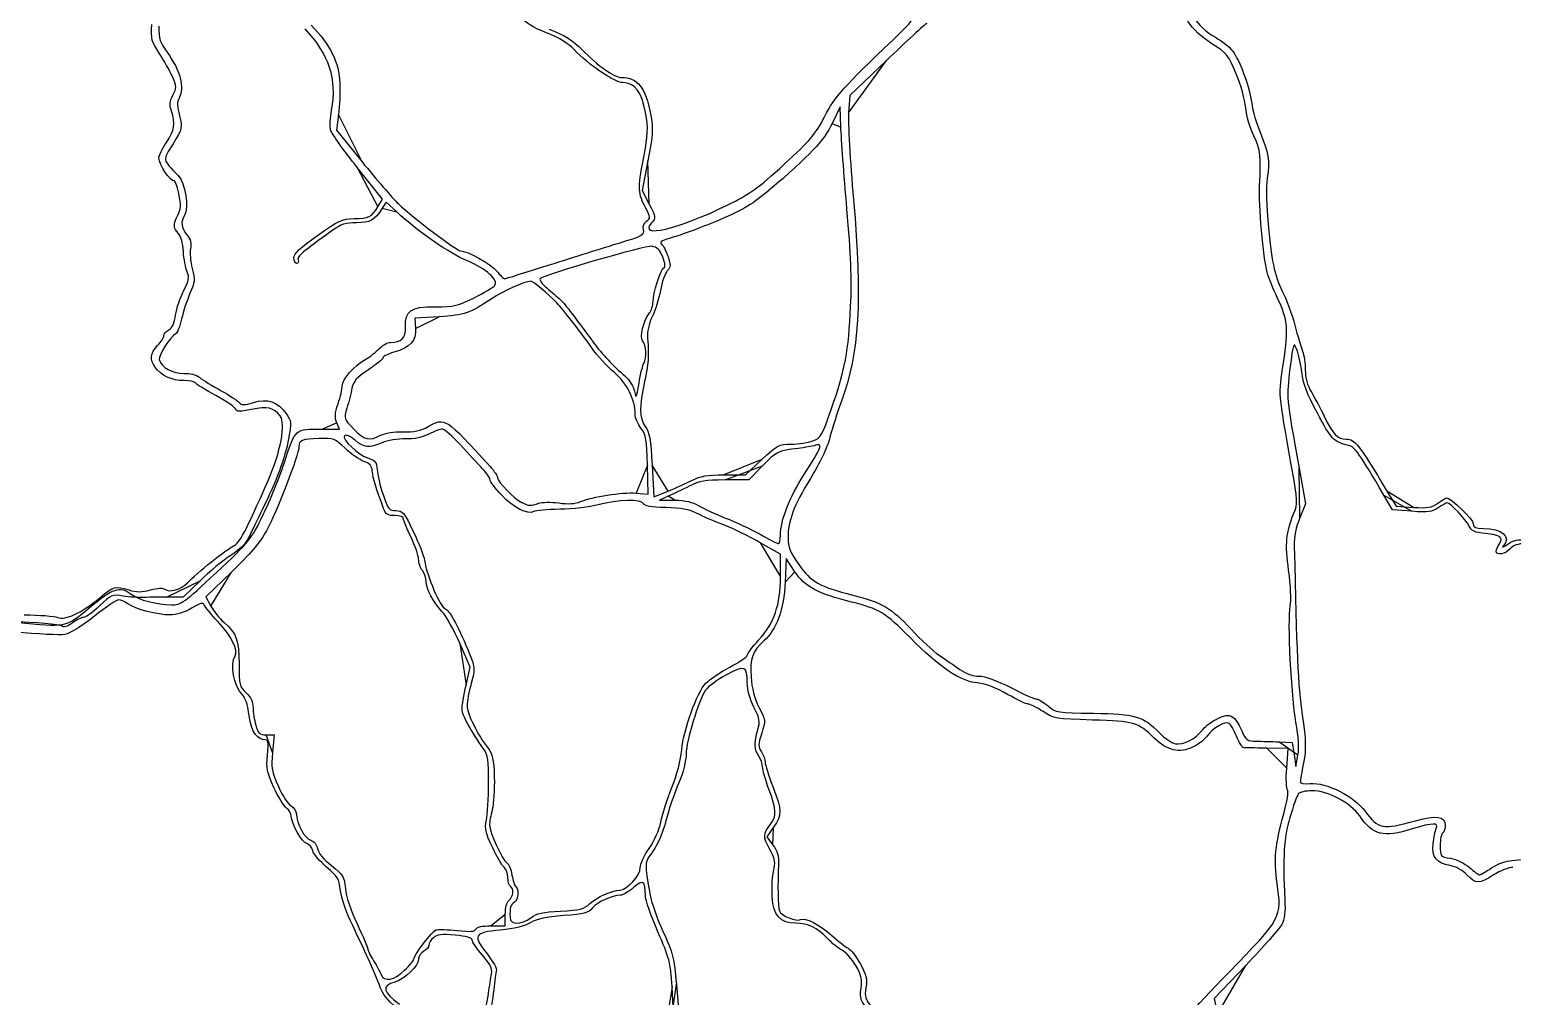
# Model space of a CAD drawing. Extents: x 0 to 210, y 0 to 297.
# Drawn here: x 41.9 to 118.5, y 121.1 to 171.1 of the extents above; entities that cross this region are included whole.
import ezdxf

# ---------------------------------------------------------------- set-up
doc = ezdxf.new("R2010")
doc.units = 0
doc.layers.get('0').update_dxf_attribs({"linetype": 'CONTINUOUS'})

msp = doc.modelspace()

# ---------------------------------------------------------------- linework, layer by layer
at = {"color": 7}
for points in [[(86.144585, 169.45205), (84.252959, 167.640242), (84.18902, 166.759222)], [(57.822512, 166.659038), (57.72292, 165.859462), (59.037592, 164.22259)], [(83.795165, 166.009916), (83.762339, 167.063515), (83.348211, 166.203607)], [(73.813325, 164.268922), (73.512244, 162.736871), (73.880889, 162.032764)], [(59.857788, 161.891384), (60.098797, 162.287682), (58.795138, 163.921893)], [(60.829949, 161.629235), (60.28652, 162.128339), (60.081747, 161.815815)], [(68.727809, 158.892354), (68.727809, 158.892354)], [(63.019609, 156.208153), (61.76846, 156.132425), (61.809699, 155.603466)], [(73.620366, 153.825926), (73.620366, 153.825926)], [(56.991534, 150.401702), (57.877685, 150.403546), (57.73115, 150.725157)], [(77.748133, 148.032882), (78.855878, 148.032882), (79.700603, 148.823082)], [(73.202831, 147.092242), (73.8306, 147.042315), (73.794117, 148.541349)], [(74.03241, 148.53354), (74.12009, 146.893428), (74.858518, 147.194323)], [(79.73492, 148.495057), (79.036099, 147.769483), (77.810466, 147.769483)], [(107.483258, 148.373577), (107.810801, 146.541329), (107.51517, 145.812936)], [(76.118668, 147.764044), (76.118668, 147.764044)], [(112.022008, 147.197049), (112.493003, 146.408905), (113.389197, 146.35284)], [(68.180255, 146.566497), (68.180255, 146.566497)], [(74.872597, 146.932596), (74.411648, 146.732728), (75.201847, 146.723773)], [(113.31046, 146.150075), (112.304211, 146.221785), (111.861761, 146.983972)], [(80.668398, 144.904971), (80.668398, 144.905011)], [(80.667392, 142.758303), (80.667392, 143.927139), (79.625808, 144.527914)], [(81.416786, 143.027458), (80.957014, 143.710177), (80.909522, 142.480258)], [(52.295361, 143.006491), (50.96907, 141.733559), (51.224949, 141.252815)], [(50.662661, 142.55912), (49.792374, 141.709958), (48.932024, 141.711275)], [(64.415658, 137.167643), (64.629783, 138.089542), (64.09419, 139.328127)], [(107.322159, 135.246919), (107.322159, 135.246919)], [(54.089119, 134.599496), (54.496941, 134.599496), (54.412362, 133.689463)], [(106.439572, 134.230841), (107.122926, 134.204396), (107.221416, 133.578822), (107.319907, 132.953247), (107.4239, 133.534821)], [(106.840256, 132.875254), (106.909858, 133.890726), (105.806238, 133.906359)], [(80.316913, 129.827667), (79.966435, 129.321926), (80.280643, 128.898695)], [(65.715323, 124.722006), (66.443805, 124.722006), (66.443805, 125.298535)], [(67.764451, 125.14068), (67.764451, 125.140627)], [(104.7304, 122.676746), (103.089054, 120.960723), (103.255911, 120.151032)], [(61.237271, 122.421644), (61.237271, 122.421644)], [(74.679779, 119.162177), (75.149213, 120.178215), (75.063447, 121.56113)], [(75.287764, 121.701298), (75.409057, 120.195126), (74.91673, 119.10199)]]:
    msp.add_lwpolyline(points, close=True, dxfattribs=at)
for points in [[(68.572751, 170.887197), (67.905167, 171.146527), (67.492117, 171.401511), (67.235673, 171.712625)], [(86.488377, 170.524021), (87.94642, 171.908964), (87.925157, 172.020329), (86.260337, 171.71842)], [(102.009997, 171.7276), (102.30855, 171.262344), (102.656748, 170.936518), (103.157202, 170.654075)], [(48.557572, 169.829212), (48.157646, 170.431489), (48.124411, 170.558289), (48.168305, 171.314299)], [(48.532623, 171.224348), (48.532623, 170.571762), (48.594203, 170.377544), (48.958287, 169.881892)], [(57.464936, 166.881519), (57.758565, 168.505088), (57.350619, 169.760228), (56.096535, 171.091713)], [(56.407369, 171.289066), (57.384623, 170.274621), (57.858426, 169.321667), (57.893333, 168.300348)], [(68.719831, 171.076489), (69.535518, 170.753152), (69.949663, 170.494889), (70.400841, 170.028197)], [(88.237644, 171.376606), (88.126855, 171.314602), (87.184978, 170.448557), (86.144585, 169.45205)], [(102.97838, 170.317252), (102.419744, 170.667521), (102.013147, 171.048819), (101.73338, 171.484798)], [(69.999702, 170.025682), (69.697196, 170.344804), (69.206705, 170.640931), (68.572751, 170.887197)], [(82.952534, 166.551571), (83.506816, 167.619933), (83.921598, 168.085927), (86.488377, 170.524021)], [(104.233747, 168.77427), (103.832846, 169.737285), (103.759401, 169.827553), (102.97838, 170.317252)], [(103.157202, 170.654075), (103.552402, 170.431041), (103.988175, 170.065297), (104.125588, 169.841328)], [(49.236937, 168.628162), (49.103777, 168.926567), (48.798064, 169.467037), (48.557572, 169.829212)], [(48.958287, 169.881892), (49.650169, 168.939988), (49.877095, 168.067963), (49.576492, 167.50629)], [(72.522474, 168.314663), (72.093445, 168.314663), (70.772162, 169.210802), (69.999702, 170.025682)], [(70.400841, 170.028197), (71.203838, 169.197606), (72.079139, 168.578129), (72.449732, 168.578129)], [(104.125588, 169.841328), (104.511385, 169.212514), (104.914623, 168.061115), (105.030334, 167.257943)], [(104.723932, 167.012376), (104.688528, 167.418854), (104.467945, 168.211714), (104.233747, 168.77427)], [(49.260175, 167.662354), (49.466082, 168.060535), (49.464708, 168.117719), (49.236937, 168.628162)], [(57.893333, 168.300348), (57.909157, 167.837396), (57.877287, 167.09881), (57.822512, 166.659038)], [(72.449732, 168.578129), (73.287908, 168.578129), (73.697388, 168.064183), (73.949547, 166.695677)], [(73.691727, 166.760579), (73.498707, 167.840662), (73.142077, 168.314663), (72.522474, 168.314663)], [(49.182065, 166.835331), (49.069995, 167.156824), (49.085916, 167.325373), (49.260175, 167.662354)], [(49.576492, 167.50629), (49.473865, 167.314521), (49.480198, 167.065912), (49.599576, 166.600115)], [(105.030334, 167.257943), (105.087976, 166.857839), (105.282902, 166.176292), (105.463502, 165.743395)], [(48.927722, 165.219716), (49.349898, 165.833332), (49.406353, 166.191938), (49.182065, 166.835331)], [(49.599576, 166.600115), (49.762, 165.966376), (49.757771, 165.947977), (49.266983, 165.152826)], [(57.414107, 165.864361), (57.371552, 166.033925), (57.394425, 166.491634), (57.464936, 166.881519)], [(73.586601, 164.374335), (73.830987, 165.669709), (73.842001, 165.919701), (73.691727, 166.760579)], [(73.949547, 166.695677), (74.098281, 165.888475), (74.084958, 165.651139), (73.813325, 164.268922)], [(80.849073, 164.07938), (82.197978, 165.315225), (82.487858, 165.655933), (82.952534, 166.551571)], [(84.18902, 166.759222), (84.153853, 166.274672), (84.269241, 164.24843), (84.445437, 162.256469)], [(105.137931, 165.553049), (104.94298, 165.954668), (104.759826, 166.600274), (104.723932, 167.012376)], [(58.795138, 163.921893), (58.078125, 164.820692), (57.456661, 165.694811), (57.414107, 165.864361)], [(83.348211, 166.203607), (82.918559, 165.311459), (82.207733, 164.558425), (80.087679, 162.749501)], [(84.106835, 161.79552), (83.953471, 163.533958), (83.813219, 165.430436), (83.795165, 166.009916)], [(105.463502, 165.743395), (105.910286, 164.672464), (105.969102, 164.297501), (105.834862, 163.375918)], [(48.532623, 164.403441), (48.532623, 164.53655), (48.710418, 164.903874), (48.927722, 165.219716)], [(49.266983, 165.152826), (48.716053, 164.260257), (48.698404, 164.36617), (49.541612, 163.504563)], [(105.435502, 162.980819), (105.52665, 164.509406), (105.489766, 164.828239), (105.137931, 165.553049)], [(49.312332, 163.237686), (49.168226, 163.14867), (48.532623, 164.098951), (48.532623, 164.403441)], [(59.037592, 164.22259), (59.760662, 163.322316), (60.611644, 162.340007), (60.928662, 162.039678)], [(73.711257, 161.819766), (73.303854, 162.589328), (73.292753, 162.8168), (73.586601, 164.374335)], [(77.948504, 161.989698), (79.070935, 162.541046), (79.534716, 162.875169), (80.849073, 164.07938)], [(49.566438, 162.571746), (49.48557, 162.974405), (49.371223, 163.274088), (49.312332, 163.237686)], [(49.541612, 163.504563), (49.88901, 163.149579), (50.099845, 161.818001), (49.867548, 161.446028)], [(105.834862, 163.375918), (105.758128, 162.849132), (105.779703, 161.993043), (105.899582, 160.807771)], [(49.51815, 161.461911), (49.678538, 161.772077), (49.687174, 161.970549), (49.566438, 162.571746)], [(80.087679, 162.749501), (79.288547, 162.067638), (78.75657, 161.75011), (77.5351, 161.225905)], [(105.83541, 158.505262), (105.628609, 159.239818), (105.379001, 162.033291), (105.435502, 162.980819)], [(58.618622, 161.280349), (59.400906, 161.293862), (59.534468, 161.359725), (59.857788, 161.891384)], [(60.081747, 161.815815), (59.667744, 161.183971), (59.467009, 161.071236), (58.755919, 161.071236)], [(60.928662, 162.039678), (61.684513, 161.323652), (63.929588, 159.622827), (64.121075, 159.621181)], [(74.011047, 161.065139), (73.257124, 160.232058), (75.389858, 160.732847), (77.948504, 161.989698)], [(73.745942, 161.148031), (73.965454, 161.308546), (73.963677, 161.342959), (73.711257, 161.819766)], [(73.880889, 162.032764), (74.238366, 161.349992), (74.242309, 161.320676), (74.011047, 161.065139)], [(84.445437, 162.256469), (84.906693, 157.041813), (84.745897, 154.341136), (83.825547, 151.845014)], [(84.299362, 156.742815), (84.364786, 158.176776), (84.318184, 159.399807), (84.106835, 161.79552)], [(49.54399, 160.518242), (49.272341, 160.818412), (49.267969, 160.978124), (49.51815, 161.461911)], [(49.867548, 161.446028), (49.650527, 161.098525), (49.682509, 160.828487), (49.986452, 160.44208)], [(56.736724, 160.412737), (57.829776, 161.184485), (58.01511, 161.269919), (58.618622, 161.280349)], [(58.755919, 161.071236), (58.192455, 161.071236), (57.960216, 160.994982), (57.481252, 160.652707)], [(64.457987, 159.108763), (63.577654, 159.467027), (61.962246, 160.589281), (60.829949, 161.629235)], [(73.587062, 160.701686), (73.540838, 160.878441), (73.598401, 161.040155), (73.745942, 161.148031)], [(77.5351, 161.225905), (76.68642, 160.861689), (75.623061, 160.461123), (75.172079, 160.335772)], [(49.806162, 159.585978), (49.781743, 159.995525), (49.67566, 160.372753), (49.54399, 160.518242)], [(49.986452, 160.44208), (50.179123, 160.197144), (50.231753, 159.994932), (50.17275, 159.726304)], [(55.5185, 159.260363), (55.522794, 159.481408), (55.832295, 159.774177), (56.736724, 160.412737)], [(57.481252, 160.652707), (55.969397, 159.572294), (55.670197, 159.313543), (55.735606, 159.143084)], [(72.323497, 160.017716), (73.533486, 160.38612), (73.652706, 160.450653), (73.587062, 160.701686)], [(75.172079, 160.335772), (74.550894, 160.1631), (74.392732, 160.072951), (74.519667, 159.96393)], [(105.899582, 160.807771), (106.098272, 158.84327), (106.229359, 158.27131), (106.689157, 157.36266)], [(49.99512, 158.538226), (49.91375, 158.736145), (49.828719, 159.20763), (49.806162, 159.585978)], [(50.17275, 159.726304), (50.127523, 159.520378), (50.165664, 159.058678), (50.257524, 158.700283)], [(64.121075, 159.621181), (64.474296, 159.618152), (65.692143, 158.938383), (66.000143, 158.57235)], [(74.028493, 159.849193), (73.688036, 159.894788), (68.463897, 158.388009), (68.247917, 158.181925)], [(68.727809, 158.892354), (69.970612, 159.287572), (71.588673, 159.793998), (72.323497, 160.017716)], [(74.580982, 159.303837), (74.430936, 159.680038), (74.295835, 159.813384), (74.028493, 159.849193)], [(74.519667, 159.96393), (74.611822, 159.884778), (74.763926, 159.593551), (74.857678, 159.316757)], [(50.257524, 158.700283), (50.409065, 158.10899), (50.398651, 157.990421), (50.145047, 157.419792)], [(55.658525, 158.964038), (55.578339, 158.964038), (55.515329, 159.097384), (55.5185, 159.260363)], [(55.735606, 159.143084), (55.773396, 159.044612), (55.738714, 158.964038), (55.658525, 158.964038)], [(65.891078, 157.813442), (66.123959, 158.094266), (65.446702, 158.706407), (64.457987, 159.108763)], [(66.401843, 158.173773), (66.43832, 158.173773), (67.485005, 158.497136), (68.727809, 158.892354)], [(74.083823, 156.980717), (74.085812, 157.449068), (74.449181, 158.601679), (74.630106, 158.713493)], [(74.630106, 158.713493), (74.738969, 158.780778), (74.725619, 158.941215), (74.580982, 159.303837)], [(74.857678, 159.316757), (75.00549, 158.880356), (74.999923, 158.782332), (74.815773, 158.578843)], [(49.816932, 157.550477), (50.092984, 158.081965), (50.120346, 158.233631), (49.99512, 158.538226)], [(67.757784, 158.042073), (67.46789, 158.042073), (66.311546, 157.527706), (65.772917, 157.159144)], [(66.000143, 158.57235), (66.1846, 158.353135), (66.365365, 158.173773), (66.401843, 158.173773)], [(69.107045, 156.922624), (68.624255, 157.426903), (67.882803, 158.042073), (67.757784, 158.042073)], [(68.247917, 158.181925), (68.189873, 158.126546), (68.344223, 157.909438), (68.590915, 157.699483)], [(74.815773, 158.578843), (74.698973, 158.44979), (74.540071, 157.994701), (74.462656, 157.567559)], [(106.371154, 157.159381), (106.157719, 157.611112), (105.916634, 158.21676), (105.83541, 158.505262)], [(49.398798, 156.297353), (49.4494, 156.641235), (49.637561, 157.205134), (49.816932, 157.550477)], [(50.145047, 157.419792), (49.991331, 157.073908), (49.7967, 156.479362), (49.712534, 156.098565)], [(62.824794, 156.725141), (63.798106, 156.725141), (63.998543, 156.771367), (64.831084, 157.187868)], [(65.772917, 157.159144), (64.674291, 156.407428), (64.326298, 156.287238), (63.019609, 156.208153)], [(64.831084, 157.187868), (65.339805, 157.442378), (65.816803, 157.723887), (65.891078, 157.813442)], [(68.590915, 157.699483), (68.837609, 157.489513), (69.140913, 157.228827), (69.264926, 157.120174)], [(74.462656, 157.567559), (74.38524, 157.140403), (74.195198, 156.529026), (74.040338, 156.208943)], [(106.673457, 153.832682), (106.942111, 155.648257), (106.908056, 156.023022), (106.371154, 157.159381)], [(106.689157, 157.36266), (106.85992, 157.025192), (107.117391, 156.309667), (107.261315, 155.772595)], [(61.284882, 155.674334), (61.251267, 156.5322), (61.534016, 156.725141), (62.824794, 156.725141)], [(70.912335, 154.603851), (70.29138, 155.485226), (69.45632, 156.557803), (69.107045, 156.922624)], [(69.264926, 157.120174), (69.462781, 156.946831), (69.919939, 156.355275), (71.028944, 154.837578)], [(73.543881, 154.961245), (73.383235, 155.154817), (73.584695, 155.992613), (73.886984, 156.388068)], [(73.886984, 156.388068), (73.994462, 156.528684), (74.083039, 156.795376), (74.083823, 156.980717)], [(83.309021, 151.458304), (84.004773, 153.440743), (84.195024, 154.455939), (84.299362, 156.742815)], [(49.051414, 155.535443), (49.22283, 155.627185), (49.337044, 155.877691), (49.398798, 156.297353)], [(49.712534, 156.098565), (49.628367, 155.717768), (49.480999, 155.362179), (49.38505, 155.308366)], [(60.512977, 154.881342), (61.078891, 154.881342), (61.306781, 155.115452), (61.284882, 155.674334)], [(61.809699, 155.603466), (61.859405, 154.96592), (61.53858, 154.615467), (60.681936, 154.371572)], [(74.040338, 156.208943), (73.85616, 155.828238), (73.773256, 155.441054), (73.800642, 155.089494)], [(107.261315, 155.772595), (107.405239, 155.235536), (107.584775, 154.633615), (107.660283, 154.435025)], [(48.466782, 154.721011), (48.647869, 154.916309), (48.796032, 155.148693), (48.796032, 155.237432)], [(49.38505, 155.308366), (49.105736, 155.151709), (48.515604, 154.210424), (48.558903, 153.990617)], [(48.796032, 155.237432), (48.796032, 155.326172), (48.910953, 155.460269), (49.051414, 155.535443)], [(59.878745, 154.519168), (60.070785, 154.718364), (60.356189, 154.881342), (60.512977, 154.881342)], [(71.028944, 154.837578), (71.403584, 154.324871), (72.074514, 153.613692), (72.619926, 153.151135)], [(73.620366, 153.825926), (73.769187, 154.066726), (73.723505, 154.744809), (73.543881, 154.961245)], [(73.800642, 155.089494), (73.874722, 154.138489), (73.84899, 153.779752), (73.639286, 152.839928)], [(107.358307, 154.523817), (107.192415, 154.930374), (107.179444, 154.893116), (107.010703, 153.525387)], [(48.343076, 153.592791), (48.053338, 154.006447), (48.086749, 154.311161), (48.466782, 154.721011)], [(59.156282, 153.964158), (59.361596, 154.070216), (59.686704, 154.319958), (59.878745, 154.519168)], [(60.122211, 154.089405), (60.122211, 154.021869), (59.782268, 153.741664), (59.366781, 153.466728)], [(60.681936, 154.371572), (60.374087, 154.283912), (60.122211, 154.15694), (60.122211, 154.089405)], [(72.083619, 153.32037), (71.725527, 153.620184), (71.198449, 154.197754), (70.912335, 154.603851)], [(107.61993, 153.338966), (107.570814, 153.758364), (107.453083, 154.291551), (107.358307, 154.523817)], [(107.660283, 154.435025), (107.735789, 154.236421), (107.798542, 153.79628), (107.799734, 153.456929)], [(49.835318, 152.905739), (49.223141, 152.905739), (48.634466, 153.176777), (48.343076, 153.592791)], [(48.558903, 153.990617), (48.632583, 153.616576), (49.290359, 153.247461), (49.826832, 153.279121)], [(58.015032, 152.629682), (58.015032, 152.958419), (58.652661, 153.704011), (59.156282, 153.964158)], [(59.366781, 153.466728), (58.758209, 153.064016), (58.593475, 152.877687), (58.5194, 152.508281)], [(73.160499, 151.161597), (73.160499, 151.927472), (72.739664, 152.771102), (72.083619, 153.32037)], [(73.357685, 152.776094), (73.436975, 153.248027), (73.555182, 153.720461), (73.620366, 153.825926)], [(107.095426, 148.458932), (106.391562, 152.417329), (106.416684, 152.097391), (106.673457, 153.832682)], [(107.010703, 153.525387), (106.821785, 151.994112), (106.806769, 152.157815), (107.483258, 148.373577)], [(108.428896, 151.21595), (107.902933, 152.210258), (107.685195, 152.781678), (107.61993, 153.338966)], [(107.799734, 153.456929), (107.801183, 153.04272), (107.905805, 152.666782), (108.118037, 152.313128)], [(49.826832, 153.279121), (50.152563, 153.298336), (50.443618, 153.222438), (50.649915, 153.06449)], [(50.435137, 152.785602), (50.394298, 152.851676), (50.12438, 152.905739), (49.835318, 152.905739)], [(51.484465, 152.130303), (50.948172, 152.424639), (50.475974, 152.719515), (50.435137, 152.785602)], [(50.649915, 153.06449), (50.82545, 152.93009), (51.32466, 152.623545), (51.75927, 152.383272)], [(57.799824, 151.704728), (57.918188, 152.066599), (58.015032, 152.482837), (58.015032, 152.629682)], [(72.619926, 153.151135), (72.855072, 152.951702), (73.068624, 152.615248), (73.121477, 152.360935)], [(73.121477, 152.360935), (73.207347, 151.94774), (73.223191, 151.975582), (73.357685, 152.776094)], [(73.639286, 152.839928), (73.35904, 151.583972), (73.370871, 150.979562), (73.684314, 150.539368)], [(52.515132, 151.428382), (52.484557, 151.520098), (52.020757, 151.835966), (51.484465, 152.130303)], [(51.75927, 152.383272), (52.193879, 152.143012), (52.613285, 151.868668), (52.691283, 151.773633)], [(52.691283, 151.773633), (52.808231, 151.631121), (52.93645, 151.631937), (53.422544, 151.778242)], [(53.422544, 151.778242), (54.153003, 151.998076), (54.670668, 151.821374), (55.112022, 151.201555)], [(58.5194, 152.508281), (58.468826, 152.256076), (58.352086, 151.798024), (58.259975, 151.490386)], [(83.825547, 151.845014), (83.614422, 151.27241), (83.346313, 150.432322), (83.229747, 149.978129)], [(108.118037, 152.313128), (108.291911, 152.023389), (108.59003, 151.461978), (108.780522, 151.065549)], [(53.332929, 151.421533), (52.722458, 151.293495), (52.559656, 151.294864), (52.515132, 151.428382)], [(54.80576, 151.080141), (54.490872, 151.50727), (54.134984, 151.589767), (53.332929, 151.421533)], [(54.196816, 147.769496), (54.830305, 149.207026), (55.101139, 150.67947), (54.80576, 151.080141)], [(55.112022, 151.201555), (55.394074, 150.805441), (55.400481, 150.742884), (55.245015, 149.903021)], [(57.73115, 150.725157), (57.617197, 150.975255), (57.632466, 151.19306), (57.799824, 151.704728)], [(58.259975, 151.490386), (58.092718, 150.931768), (58.093162, 150.930372), (58.607286, 150.403862)], [(62.461478, 150.533389), (63.322545, 151.017346), (63.351602, 150.998553), (65.66187, 148.464647)], [(73.459068, 150.445071), (73.294855, 150.667644), (73.160499, 150.990085), (73.160499, 151.161597)], [(82.348226, 149.789153), (82.746302, 149.933509), (82.81698, 150.056306), (83.309021, 151.458304)], [(110.036463, 149.558323), (109.285969, 149.724949), (109.135553, 149.880039), (108.428896, 151.21595)], [(108.780522, 151.065549), (109.233336, 150.12321), (109.470528, 149.876681), (109.924352, 149.876681)], [(55.059542, 148.778686), (55.604367, 150.437867), (55.557861, 150.398805), (56.991534, 150.401702)], [(58.607286, 150.403862), (59.169102, 149.828518), (59.407435, 149.772704), (59.998177, 150.078195)], [(59.998177, 150.078195), (60.238887, 150.202664), (60.682231, 150.270872), (61.157872, 150.256608)], [(61.157872, 150.256608), (61.745315, 150.238974), (62.054396, 150.3046), (62.461478, 150.533389)], [(63.191864, 150.40348), (63.091352, 150.40348), (62.777202, 150.285161), (62.493752, 150.140568)], [(64.128711, 149.580356), (63.713957, 150.033074), (63.292376, 150.40348), (63.191864, 150.40348)], [(73.794117, 148.541349), (73.762043, 149.859244), (73.721559, 150.089284), (73.459068, 150.445071)], [(73.684314, 150.539368), (73.895295, 150.24307), (73.961375, 149.862299), (74.03241, 148.53354)], [(55.245015, 149.903021), (55.064307, 148.926795), (54.593748, 147.657617), (53.89247, 146.254947)], [(55.776116, 149.480001), (55.776116, 149.076867), (54.62047, 146.088308), (54.100311, 145.146298)], [(56.826406, 149.910975), (55.919856, 149.885847), (55.776116, 149.826872), (55.776116, 149.480001)], [(58.178921, 149.39379), (57.641071, 149.911199), (57.586544, 149.932047), (56.826406, 149.910975)], [(58.138511, 150.052856), (57.966901, 149.881251), (58.827772, 149.069216), (59.365615, 148.895359)], [(58.675671, 149.829229), (58.417317, 150.046613), (58.216057, 150.1304), (58.138511, 150.052856)], [(60.073203, 149.695211), (59.377096, 149.403602), (59.156343, 149.424766), (58.675671, 149.829229)], [(61.280775, 149.893249), (60.897087, 149.901809), (60.353679, 149.812714), (60.073203, 149.695211)], [(62.493752, 150.140568), (62.151725, 149.966079), (61.743757, 149.882897), (61.280775, 149.893249)], [(65.268208, 148.347948), (65.056238, 148.573049), (64.543464, 149.127638), (64.128711, 149.580356)], [(79.700603, 148.823082), (80.503133, 149.57381), (80.579627, 149.613781), (81.231935, 149.623303)], [(81.231935, 149.623303), (81.609567, 149.628835), (82.111898, 149.703443), (82.348226, 149.789153)], [(82.480222, 149.561523), (82.316167, 149.515586), (81.915248, 149.445364), (81.589291, 149.405445)], [(81.877355, 148.032882), (82.794587, 149.45075), (82.882711, 149.674205), (82.480222, 149.561523)], [(83.229747, 149.978129), (83.099627, 149.471137), (82.709245, 148.648553), (82.218525, 147.84737)], [(109.924352, 149.876681), (110.376989, 149.876681), (110.561537, 149.640925), (112.022008, 147.197049)], [(111.861761, 146.983972), (110.628463, 149.108554), (110.360584, 149.486362), (110.036463, 149.558323)], [(53.934408, 145.982039), (54.287721, 146.71163), (54.794031, 147.970114), (55.059542, 148.778686)], [(59.134462, 148.72993), (58.917158, 148.798533), (58.487164, 149.097268), (58.178921, 149.39379)], [(59.569615, 148.220278), (59.538799, 148.516445), (59.438445, 148.633974), (59.134462, 148.72993)], [(59.365615, 148.895359), (59.730917, 148.77729), (59.796868, 148.690302), (59.819869, 148.296282)], [(81.589291, 149.405445), (80.536272, 149.276511), (80.44386, 149.231141), (79.73492, 148.495057)], [(60.152435, 146.287859), (59.773402, 147.316659), (59.60582, 147.872301), (59.569615, 148.220278)], [(59.819869, 148.296282), (59.83467, 148.04276), (59.973252, 147.464927), (60.127831, 147.012208)], [(65.653606, 147.782574), (65.653606, 147.868416), (65.480177, 148.122833), (65.268208, 148.347948)], [(65.66187, 148.464647), (65.87463, 148.231288), (66.048706, 147.961817), (66.048706, 147.865808)], [(76.118668, 147.764044), (76.522304, 147.972037), (76.891114, 148.032882), (77.748133, 148.032882)], [(80.668398, 144.905011), (80.670215, 145.677009), (81.140584, 146.893968), (81.877355, 148.032882)], [(107.200185, 146.022484), (107.423016, 146.564495), (107.420059, 146.633255), (107.095426, 148.458932)], [(52.393526, 144.358206), (52.712872, 144.503721), (52.982046, 145.012912), (54.196816, 147.769496)], [(66.258506, 146.97981), (65.925811, 147.335492), (65.653606, 147.696732), (65.653606, 147.782574)], [(66.048706, 147.865808), (66.048706, 147.674251), (66.881353, 146.835375), (67.299855, 146.605295)], [(74.858518, 147.194323), (75.264653, 147.359804), (75.831721, 147.616184), (76.118668, 147.764044)], [(75.95919, 147.450967), (75.615085, 147.275793), (75.126119, 147.042526), (74.872597, 146.932596)], [(77.810466, 147.769483), (76.774409, 147.769483), (76.488061, 147.720214), (75.95919, 147.450967)], [(82.218525, 147.84737), (81.34595, 146.422759), (81.062491, 145.669001), (81.062491, 144.773311)], [(60.127831, 147.012208), (60.385968, 146.256199), (60.440044, 146.189084), (60.791031, 146.189084)], [(67.920167, 146.140329), (67.614721, 145.95155), (66.866956, 146.329331), (66.258506, 146.97981)], [(67.299855, 146.605295), (67.623598, 146.427316), (67.788609, 146.420046), (68.180255, 146.566497)], [(68.180255, 146.566497), (68.34795, 146.629199), (68.811111, 146.635889), (69.209503, 146.581379)], [(69.209503, 146.581379), (69.704744, 146.513593), (70.058821, 146.535244), (70.328952, 146.64981)], [(71.250851, 146.488833), (70.816241, 146.369118), (69.926058, 146.264614), (69.272666, 146.256594)], [(70.328952, 146.64981), (70.934489, 146.906638), (72.502111, 147.147978), (73.202831, 147.092242)], [(73.5944, 146.541329), (73.499995, 146.787344), (72.231392, 146.758936), (71.250851, 146.488833)], [(74.740139, 146.340236), (73.985708, 146.358793), (73.641244, 146.419256), (73.5944, 146.541329)], [(75.201847, 146.723773), (75.759359, 146.717451), (76.124904, 146.633861), (76.443229, 146.439801)], [(76.443229, 146.439801), (76.691379, 146.288531), (77.313661, 146.001794), (77.826077, 145.802624)], [(113.389197, 146.35284), (114.146738, 146.305454), (114.343024, 146.339393), (114.657893, 146.572186)], [(114.657893, 146.572186), (114.862769, 146.723654), (115.066611, 146.847584), (115.110875, 146.847584)], [(115.14159, 146.584092), (115.080431, 146.584092), (114.869814, 146.470303), (114.673551, 146.331241)], [(115.110875, 146.847584), (115.328824, 146.847584), (116.489759, 145.721392), (116.489759, 145.509974)], [(116.278056, 145.376601), (116.098609, 145.737815), (115.302111, 146.584092), (115.14159, 146.584092)], [(51.508042, 142.985867), (53.230268, 144.597715), (53.314257, 144.701429), (53.934408, 145.982039)], [(53.89247, 146.254947), (53.638968, 145.747903), (53.328346, 145.107222), (53.202198, 144.831206)], [(60.730839, 145.925685), (60.365563, 145.925685), (60.261969, 145.990547), (60.152435, 146.287859)], [(61.178762, 145.76106), (61.176997, 145.85969), (60.997443, 145.925685), (60.730839, 145.925685)], [(60.791031, 146.189084), (61.140063, 146.189084), (61.218012, 146.094932), (61.690624, 145.10256)], [(61.57091, 144.806236), (61.356852, 145.240845), (61.180384, 145.670516), (61.178762, 145.76106)], [(69.272666, 146.256594), (68.619274, 146.24856), (68.010649, 146.196249), (67.920167, 146.140329)], [(76.357607, 146.038854), (75.960964, 146.241211), (75.534406, 146.320692), (74.740139, 146.340236)], [(77.740271, 145.446363), (77.276097, 145.621076), (76.653899, 145.887702), (76.357607, 146.038854)], [(77.826077, 145.802624), (78.338494, 145.603454), (79.142966, 145.224383), (79.613793, 144.960232)], [(106.943028, 143.094137), (106.753625, 144.483136), (106.804227, 145.059363), (107.200185, 146.022484)], [(107.51517, 145.812936), (107.320048, 145.332192), (107.224531, 144.835736), (107.23422, 144.352701)], [(114.673551, 146.331241), (114.370542, 146.116531), (114.164904, 146.089203), (113.31046, 146.150075)], [(54.100311, 145.146298), (53.768877, 144.546063), (53.213714, 143.887906), (52.295361, 143.006491)], [(61.690624, 145.10256), (61.975221, 144.504972), (62.235728, 143.838242), (62.269532, 143.620937)], [(79.625808, 144.527914), (79.052935, 144.858349), (78.204445, 145.27165), (77.740271, 145.446363)], [(79.613793, 144.960232), (80.08462, 144.696082), (80.51429, 144.479277), (80.568617, 144.478448)], [(80.568617, 144.478448), (80.622943, 144.477131), (80.667845, 144.669557), (80.668398, 144.904971)], [(117.110598, 145.000796), (116.567715, 145.055675), (116.399844, 145.131455), (116.278056, 145.376601)], [(116.489759, 145.509974), (116.489759, 145.315005), (116.592294, 145.267185), (117.010362, 145.267185)], [(117.010362, 145.267185), (117.978064, 145.267185), (118.475801, 144.823976), (118.037233, 144.352806)], [(117.834696, 144.472693), (118.050587, 144.818391), (117.911498, 144.919827), (117.110598, 145.000796)], [(50.015424, 142.454682), (50.468769, 142.941774), (52.033286, 144.194081), (52.393526, 144.358206)], [(53.202198, 144.831206), (53.046959, 144.491526), (52.740185, 144.18053), (52.252894, 143.868809)], [(61.963058, 143.67903), (61.961438, 143.864384), (61.784968, 144.371626), (61.57091, 144.806236)], [(81.062491, 144.773311), (81.062491, 144.299718), (81.167902, 144.039334), (81.621271, 143.393004)], [(107.23422, 144.352701), (107.34118, 139.020739), (107.432649, 137.051378), (107.639274, 135.631641)], [(117.675056, 144.083585), (117.675056, 144.156995), (117.746894, 144.332103), (117.834696, 144.472693)], [(118.399405, 144.213494), (118.150356, 143.938294), (117.675056, 143.853058), (117.675056, 144.083585)], [(118.037233, 144.352806), (117.946689, 144.255533), (118.050403, 144.299626), (118.267708, 144.450804)], [(118.267708, 144.450804), (118.58482, 144.671401), (118.786288, 144.710727), (119.288382, 144.65004)], [(119.144166, 144.476894), (118.805037, 144.476894), (118.559045, 144.389893), (118.399405, 144.213494)], [(52.252894, 143.868809), (51.856922, 143.615511), (51.141318, 143.026154), (50.662661, 142.55912)], [(62.159371, 143.08638), (62.053022, 143.226996), (61.964682, 143.493688), (61.963058, 143.67903)], [(62.269532, 143.620937), (62.40365, 142.758737), (63.071746, 141.20676), (63.355694, 141.097791)], [(81.621271, 143.393004), (82.250208, 142.496391), (82.674669, 142.257474), (84.4109, 141.822786)], [(49.186671, 141.316215), (49.693321, 141.316215), (49.826112, 141.411724), (51.508042, 142.985867)], [(62.356921, 142.527867), (62.354617, 142.694454), (62.265719, 142.945777), (62.159371, 143.08638)], [(79.540864, 139.49233), (80.35773, 140.400888), (80.667392, 141.298647), (80.667392, 142.758303)], [(84.34218, 141.458912), (82.599102, 141.892732), (81.944633, 142.243659), (81.416786, 143.027458)], [(107.023312, 141.250339), (107.081282, 141.557885), (107.047868, 142.325287), (106.943028, 143.094137)], [(44.915719, 141.144215), (46.170618, 142.188556), (46.526619, 142.305914), (47.099107, 141.863929)], [(46.688825, 141.766036), (46.115319, 141.85629), (46.075984, 141.839894), (45.471095, 141.258689)], [(45.475734, 141.673464), (46.24991, 142.301014), (46.250326, 142.30112), (46.981286, 142.082129)], [(46.981286, 142.082129), (47.384471, 141.961321), (47.636323, 141.962124), (48.098245, 142.085685)], [(47.099107, 141.863929), (47.477796, 141.571581), (48.451073, 141.316215), (49.186671, 141.316215)], [(48.098245, 142.085685), (48.473734, 142.186119), (48.750007, 142.199421), (48.844113, 142.121626)], [(48.844113, 142.121626), (49.076161, 141.929779), (49.689103, 142.10407), (50.015424, 142.454682)], [(63.172147, 140.974375), (62.703561, 141.468684), (62.362583, 142.118452), (62.356921, 142.527867)], [(80.909522, 142.480258), (80.85627, 141.101215), (80.461036, 140.011201), (79.810232, 139.44854)], [(84.4109, 141.822786), (85.893635, 141.451563), (86.408159, 141.149404), (87.423351, 140.053701)], [(41.188818, 140.414084), (43.724042, 140.144574), (43.711587, 140.142137), (44.915719, 141.144215)], [(43.306755, 140.666711), (43.713113, 140.512214), (44.485383, 140.870675), (45.475734, 141.673464)], [(45.471095, 141.258689), (45.1273, 140.928359), (44.754495, 140.658085), (44.642637, 140.658085)], [(46.450382, 141.579549), (46.351473, 141.579549), (45.789616, 141.194762), (45.20181, 140.724448)], [(46.933117, 141.367394), (46.766522, 141.48408), (46.549291, 141.579549), (46.450382, 141.579549)], [(47.676574, 141.692495), (47.459269, 141.681696), (47.014782, 141.714752), (46.688825, 141.766036)], [(49.113701, 140.790917), (48.45815, 140.792893), (47.325995, 141.092207), (46.933117, 141.367394)], [(48.932024, 141.711275), (48.458831, 141.711275), (47.893878, 141.703373), (47.676574, 141.692495)], [(50.226221, 141.139382), (49.852475, 140.920352), (49.436098, 140.78993), (49.113701, 140.790917)], [(50.884373, 141.306838), (50.837069, 141.448758), (50.690474, 141.411461), (50.226221, 141.139382)], [(51.579645, 140.453463), (51.230719, 140.822407), (50.917847, 141.206417), (50.884373, 141.306838)], [(51.224949, 141.252815), (51.365682, 140.988401), (51.671061, 140.605036), (51.903569, 140.400888)], [(63.355694, 141.097791), (63.57193, 141.01482), (64.096275, 140.032971), (64.594569, 138.777964)], [(87.372837, 139.622423), (86.076818, 140.926568), (85.795042, 141.097317), (84.34218, 141.458912)], [(107.322159, 135.246919), (107.077335, 136.592259), (106.882615, 140.503917), (107.023312, 141.250339)], [(43.500609, 140.225306), (43.407038, 140.299782), (42.201446, 140.40156), (40.821518, 140.4515)], [(41.57689, 140.79579), (42.350851, 140.792234), (43.129289, 140.734181), (43.306755, 140.666711)], [(44.055001, 140.373995), (43.778992, 140.169926), (43.622812, 140.128045), (43.500609, 140.225306)], [(45.20181, 140.724448), (44.550135, 140.203049), (43.954622, 139.835882), (43.675784, 139.783571)], [(44.642637, 140.658085), (44.53078, 140.658085), (44.266344, 140.530244), (44.055001, 140.373995)], [(52.476544, 138.675211), (52.662558, 138.969231), (52.295973, 139.696057), (51.579645, 140.453463)], [(51.903569, 140.400888), (52.569251, 139.816417), (52.67704, 139.518301), (52.6792, 138.255721)], [(64.09419, 139.328127), (63.799614, 140.009358), (63.384695, 140.750169), (63.172147, 140.974375)], [(43.675784, 139.783571), (43.424276, 139.736383), (42.26582, 139.796214), (41.101439, 139.916404)], [(90.833239, 137.275637), (89.935767, 137.377059), (88.91889, 138.066679), (87.372837, 139.622423)], [(87.423351, 140.053701), (87.915776, 139.522239), (88.56769, 138.91746), (88.87205, 138.70977)], [(64.594569, 138.777964), (64.888423, 138.037863), (64.890753, 137.997444), (64.682371, 137.254776)], [(78.955293, 138.702947), (78.955293, 138.778899), (79.2188, 139.13412), (79.540864, 139.49233)], [(79.810232, 139.44854), (79.232708, 138.949239), (79.087965, 138.539442), (79.151081, 137.582353)], [(52.871152, 136.640804), (52.40179, 137.159636), (52.194339, 138.229144), (52.476544, 138.675211)], [(52.6792, 138.255721), (52.681057, 137.170751), (52.701894, 137.08566), (53.043343, 136.768764)], [(76.808504, 137.259635), (76.99511, 137.455104), (77.554477, 137.82875), (78.051541, 138.08995)], [(78.953277, 137.262045), (78.950011, 138.17437), (78.855733, 138.211997), (77.876229, 137.691888)], [(78.051541, 138.08995), (78.548604, 138.351151), (78.955293, 138.626996), (78.955293, 138.702947)], [(88.87205, 138.70977), (89.176411, 138.502079), (89.655947, 138.173856), (89.937686, 137.980376)], [(89.937686, 137.980376), (90.264507, 137.755933), (90.625073, 137.628593), (90.933744, 137.628593)], [(64.682371, 137.254776), (64.564635, 136.83518), (64.468307, 136.313662), (64.468307, 136.095869)], [(75.569794, 133.812194), (75.665309, 134.871034), (76.351596, 136.781038), (76.808504, 137.259635)], [(77.876229, 137.691888), (77.399005, 137.438471), (76.9123, 137.084251), (76.794662, 136.904704)], [(79.298467, 136.020708), (79.08959, 136.432916), (78.954504, 136.918691), (78.953277, 137.262045)], [(79.151081, 137.582353), (79.189741, 136.996091), (79.320621, 136.49679), (79.558874, 136.026622)], [(92.411658, 136.688242), (91.823939, 137.028133), (91.300854, 137.222799), (90.833239, 137.275637)], [(90.933744, 137.628593), (91.247276, 137.628593), (91.826324, 137.420006), (92.579011, 137.035943)], [(53.172687, 135.776352), (53.137901, 136.106932), (53.002211, 136.495934), (52.871152, 136.640804)], [(53.043343, 136.768764), (53.292866, 136.537183), (53.405746, 136.301163), (53.406253, 136.009935)], [(64.208346, 135.916494), (64.204593, 136.097582), (64.297888, 136.660599), (64.415658, 137.167643)], [(76.794662, 136.904704), (76.428837, 136.346389), (75.794496, 134.261857), (75.794496, 133.618029)], [(93.475603, 136.179894), (93.373898, 136.179894), (92.895123, 136.408657), (92.411658, 136.688242)], [(92.579011, 137.035943), (93.217815, 136.709986), (93.816994, 136.443294), (93.910521, 136.443294)], [(93.910521, 136.443294), (94.004048, 136.443294), (94.269898, 136.28399), (94.501299, 136.089271)], [(53.91819, 134.357523), (53.539209, 134.411323), (53.260512, 134.941731), (53.172687, 135.776352)], [(53.406253, 136.009935), (53.406648, 135.777459), (53.468708, 135.365001), (53.544143, 135.09337)], [(65.324356, 133.865124), (64.641834, 134.830984), (64.214558, 135.616377), (64.208346, 135.916494)], [(64.468307, 136.095869), (64.468307, 135.697965), (65.020284, 134.583599), (65.552424, 133.907202)], [(79.496017, 134.857443), (79.62463, 135.286705), (79.601554, 135.422607), (79.298467, 136.020708)], [(79.558874, 136.026622), (79.904819, 135.343929), (79.906783, 135.325004), (79.699081, 134.675513)], [(94.242825, 135.799821), (93.922557, 136.008869), (93.577307, 136.179894), (93.475603, 136.179894)], [(96.802342, 135.360207), (94.892403, 135.417734), (94.805315, 135.432695), (94.242825, 135.799821)], [(94.501299, 136.089271), (94.912503, 135.743269), (94.965806, 135.734696), (96.855146, 135.710555)], [(96.855146, 135.710555), (99.023476, 135.682845), (99.436434, 135.558863), (100.277684, 134.682967)], [(103.307175, 135.449868), (103.944396, 135.737211), (104.146357, 135.628532), (104.520373, 134.797045)], [(53.544143, 135.09337), (53.664905, 134.658523), (53.730042, 134.599496), (54.089119, 134.599496)], [(99.976419, 134.442588), (99.140752, 135.24655), (98.973815, 135.294818), (96.802342, 135.360207)], [(102.514832, 134.880095), (102.657282, 135.061196), (103.013836, 135.317589), (103.307175, 135.449868)], [(103.861337, 135.183018), (103.662466, 135.30592), (103.00018, 134.931906), (102.755529, 134.558524)], [(104.247887, 134.519132), (104.111587, 134.837108), (103.937638, 135.135856), (103.861337, 135.183018)], [(107.4239, 133.534821), (107.492741, 133.919819), (107.458351, 134.498534), (107.322159, 135.246919)], [(107.639274, 135.631641), (107.841488, 134.242233), (107.852344, 133.878268), (107.713318, 133.149098)], [(54.150619, 133.54558), (54.227381, 134.279992), (54.217345, 134.31505), (53.91819, 134.357523)], [(79.552131, 133.487804), (79.318456, 133.796745), (79.301586, 134.208492), (79.496017, 134.857443)], [(79.699081, 134.675513), (79.512531, 134.092161), (79.51067, 133.98285), (79.682811, 133.720122)], [(102.007937, 133.973842), (101.286949, 133.61712), (100.691663, 133.754483), (99.976419, 134.442588)], [(100.277684, 134.682967), (100.524063, 134.426455), (100.887729, 134.180966), (101.085829, 134.137453)], [(101.085829, 134.137453), (101.498579, 134.046804), (102.108823, 134.363937), (102.514832, 134.880095)], [(102.755529, 134.558524), (102.640988, 134.383705), (102.304572, 134.120595), (102.007937, 133.973842)], [(104.599163, 133.931501), (104.542263, 133.936769), (104.384189, 134.201156), (104.247887, 134.519132)], [(104.520373, 134.797045), (104.735332, 134.319159), (104.80371, 134.26964), (105.256776, 134.263766)], [(105.256776, 134.263766), (105.531469, 134.26021), (106.063727, 134.245394), (106.439572, 134.230841)], [(54.477864, 131.879366), (54.119883, 132.668881), (54.080137, 132.871251), (54.150619, 133.54558)], [(54.412362, 133.689463), (54.335913, 132.866905), (54.364783, 132.696972), (54.712716, 131.921497)], [(65.580071, 132.103361), (65.58663, 133.288107), (65.549022, 133.547187), (65.324356, 133.865124)], [(65.552424, 133.907202), (65.78642, 133.609758), (65.844639, 133.339075), (65.874562, 132.409445)], [(75.062921, 131.880354), (75.313623, 132.506771), (75.524555, 133.310694), (75.569794, 133.812194)], [(75.794496, 133.618029), (75.794496, 133.230251), (75.648773, 132.662217), (75.398286, 132.073584)], [(79.745492, 132.943752), (79.745492, 133.102371), (79.65848, 133.347188), (79.552131, 133.487804)], [(79.682811, 133.720122), (79.789721, 133.556959), (79.877192, 133.316317), (79.877192, 133.185355)], [(105.806238, 133.906359), (105.199247, 133.91492), (104.656064, 133.926285), (104.599163, 133.931501)], [(80.074742, 131.780618), (79.893655, 132.261731), (79.745492, 132.785132), (79.745492, 132.943752)], [(79.877192, 133.185355), (79.877192, 133.054393), (80.054987, 132.485515), (80.272292, 131.921181)], [(106.884926, 131.74552), (106.822077, 131.808367), (106.801976, 132.316755), (106.840256, 132.875254)], [(107.713318, 133.149098), (107.623717, 132.679153), (107.546753, 132.233823), (107.542286, 132.159479)], [(55.133175, 130.807119), (54.996863, 130.902601), (54.701973, 131.38511), (54.477864, 131.879366)], [(54.712716, 131.921497), (54.924427, 131.44963), (55.22067, 130.997715), (55.371032, 130.917246)], [(65.467826, 130.18348), (65.525336, 130.475459), (65.575845, 131.33941), (65.580071, 132.103361)], [(65.874562, 132.409445), (65.894648, 131.785359), (65.847152, 131.030126), (65.769013, 130.731141)], [(74.483273, 130.083665), (74.565914, 130.481754), (74.826755, 131.29026), (75.062921, 131.880354)], [(75.398286, 132.073584), (75.180372, 131.561482), (74.887886, 130.696754), (74.74832, 130.151938)], [(80.272292, 131.921181), (80.755999, 130.665015), (80.760212, 130.467346), (80.316913, 129.827667)], [(107.542286, 132.159479), (107.537558, 132.08067), (107.751258, 132.044992), (108.054676, 132.07394)], [(108.054676, 132.07394), (108.883336, 132.15296), (110.319537, 131.428953), (110.898406, 130.640373)], [(80.160259, 129.974841), (80.484156, 130.392225), (80.467868, 130.736185), (80.074742, 131.780618)], [(106.689944, 130.507212), (106.864668, 131.142282), (106.949488, 131.68096), (106.884926, 131.74552)], [(107.440591, 131.537487), (107.371387, 131.446943), (107.175516, 130.898742), (107.005322, 130.319263)], [(108.146696, 131.702111), (107.827543, 131.702111), (107.509796, 131.62803), (107.440591, 131.537487)], [(110.617166, 130.402352), (110.146369, 131.081713), (108.967168, 131.702111), (108.146696, 131.702111)], [(55.381016, 130.381649), (55.381016, 130.520184), (55.269487, 130.711636), (55.133175, 130.807119)], [(55.371032, 130.917246), (55.521392, 130.836777), (55.644416, 130.644272), (55.644416, 130.489459)], [(56.182898, 128.971473), (55.924985, 129.038916), (55.381016, 129.995531), (55.381016, 130.381649)], [(55.644416, 130.489459), (55.644416, 130.02361), (56.085581, 129.22215), (56.384887, 129.144263)], [(65.769013, 130.731141), (65.690875, 130.432169), (65.626302, 130.06902), (65.62552, 129.92415)], [(106.346555, 126.911331), (106.171167, 128.1469), (106.240601, 128.873988), (106.689944, 130.507212)], [(107.005322, 130.319263), (106.693121, 129.256274), (106.631701, 128.268393), (106.743304, 126.104868)], [(113.32896, 129.726613), (111.830343, 129.269022), (111.313272, 129.397864), (110.617166, 130.402352)], [(110.898406, 130.640373), (111.562095, 129.736254), (111.830089, 129.682547), (113.433246, 130.132394)], [(113.433246, 130.132394), (114.58014, 130.454216), (115.041058, 130.395991), (115.041058, 129.929326)], [(65.774979, 128.781232), (65.425568, 129.520767), (65.379088, 129.732948), (65.467826, 130.18348)], [(65.62552, 129.92415), (65.62361, 129.570457), (66.299664, 128.107153), (66.525874, 127.975348)], [(73.878458, 128.720545), (74.147356, 129.098747), (74.394387, 129.655509), (74.483273, 130.083665)], [(74.74832, 130.151938), (74.597334, 129.562568), (74.324653, 128.924798), (74.075031, 128.577203)], [(80.107438, 128.702607), (79.762732, 129.298918), (79.76991, 129.471814), (80.160259, 129.974841)], [(114.571797, 129.759538), (114.708707, 130.067861), (114.421638, 130.060249), (113.32896, 129.726613)], [(114.412168, 128.962082), (114.443677, 129.273921), (114.51551, 129.632777), (114.571797, 129.759538)], [(115.041058, 129.929326), (115.041058, 129.753888), (114.981793, 129.573723), (114.909358, 129.528958)], [(56.489997, 128.601923), (56.447267, 128.772184), (56.309072, 128.938469), (56.182898, 128.971473)], [(56.384887, 129.144263), (56.556005, 129.099722), (56.693362, 128.930396), (56.739071, 128.707638)], [(66.381099, 127.748495), (66.274176, 127.837234), (66.001423, 128.301963), (65.774979, 128.781232)], [(80.280643, 128.898695), (80.517808, 128.579231), (80.588179, 128.330134), (80.567641, 127.882802)], [(115.283176, 127.83564), (114.586625, 127.947032), (114.341624, 128.263876), (114.412168, 128.962082)], [(114.909358, 129.528958), (114.836923, 129.484193), (114.777658, 129.189581), (114.777658, 128.874265)], [(114.777658, 128.874265), (114.777658, 128.306151), (114.782518, 128.300146), (115.31511, 128.210155)], [(57.209424, 127.75126), (56.85647, 128.048876), (56.532728, 128.431674), (56.489997, 128.601923)], [(56.739071, 128.707638), (56.785794, 128.479929), (57.057632, 128.151957), (57.465462, 127.831242)], [(73.423899, 127.716742), (73.423899, 127.920995), (73.623711, 128.362229), (73.878458, 128.720545)], [(74.075031, 128.577203), (73.625791, 127.951642), (73.628912, 128.001714), (73.933244, 126.302404)], [(80.34848, 127.714858), (80.412022, 128.034481), (80.352379, 128.278876), (80.107438, 128.702607)], [(115.31511, 128.210155), (115.620231, 128.158608), (116.040498, 127.954341), (116.28732, 127.737629)], [(117.427548, 127.711316), (117.92614, 128.041263), (118.394976, 128.143225), (119.554696, 128.173951)], [(57.912891, 126.59163), (57.858359, 127.137987), (57.776294, 127.273269), (57.209424, 127.75126)], [(57.465462, 127.831242), (58.068481, 127.357043), (58.121626, 127.268448), (58.176583, 126.645943)], [(66.575505, 127.215953), (66.575505, 127.420114), (66.488022, 127.659755), (66.381099, 127.748495)], [(66.525874, 127.975348), (66.62499, 127.917597), (66.743754, 127.634772), (66.789794, 127.346849)], [(66.789794, 127.346849), (66.835834, 127.05894), (66.924984, 126.79155), (66.987904, 126.752659)], [(72.3703, 126.567687), (72.736856, 126.578486), (73.423899, 127.327819), (73.423899, 127.716742)], [(80.248812, 126.197637), (80.222156, 126.989403), (80.23099, 127.123868), (80.34848, 127.714858)], [(80.567641, 127.882802), (80.520667, 126.859665), (80.541947, 125.718658), (80.612316, 125.487419)], [(116.15781, 127.358834), (115.92159, 127.605389), (115.588907, 127.786753), (115.283176, 127.83564)], [(117.538325, 127.352776), (116.7761, 126.863656), (116.631599, 126.864288), (116.15781, 127.358834)], [(116.28732, 127.737629), (116.526438, 127.527687), (116.759975, 127.35591), (116.806292, 127.35591)], [(116.806292, 127.35591), (116.852608, 127.35591), (117.132174, 127.515834), (117.427548, 127.711316)], [(118.537604, 127.739802), (118.323874, 127.742436), (117.874198, 127.568303), (117.538325, 127.352776)], [(58.438543, 124.985366), (58.183387, 125.528628), (57.946843, 126.25145), (57.912891, 126.59163)], [(58.176583, 126.645943), (58.213597, 126.22669), (58.442493, 125.539915), (58.783996, 124.823467)], [(66.707205, 126.763353), (66.63477, 126.808118), (66.575505, 127.011792), (66.575505, 127.215953)], [(66.641355, 126.039004), (66.866114, 126.225544), (66.903953, 126.641755), (66.707205, 126.763353)], [(66.987904, 126.752659), (67.170653, 126.639713), (67.12005, 126.062197), (66.91729, 125.946775)], [(70.821074, 125.878765), (71.167822, 126.203814), (71.958718, 126.555504), (72.3703, 126.567687)], [(73.07561, 126.698451), (72.827518, 126.48062), (72.522883, 126.301509), (72.398641, 126.300416)], [(73.687298, 126.28286), (73.687298, 127.057465), (73.572972, 127.135142), (73.07561, 126.698451)], [(103.845318, 122.309514), (106.585834, 125.121043), (106.597612, 125.142708), (106.346555, 126.911331)], [(66.443805, 125.298535), (66.443805, 125.650332), (66.520809, 125.938965), (66.641355, 126.039004)], [(66.91729, 125.946775), (66.722178, 125.835713), (66.665947, 125.637201), (66.691601, 125.15003)], [(69.306592, 125.484232), (70.321811, 125.53408), (70.504012, 125.581558), (70.821074, 125.878765)], [(72.398641, 126.300416), (71.95551, 126.296596), (71.200996, 125.956244), (70.951017, 125.647527)], [(74.332491, 124.416897), (73.977635, 125.226969), (73.687298, 126.066648), (73.687298, 126.28286)], [(73.933244, 126.302404), (74.004592, 125.904012), (74.311257, 125.04467), (74.61472, 124.392756)], [(81.458145, 124.853706), (80.667569, 124.853706), (80.279541, 125.284931), (80.248812, 126.197637)], [(106.743304, 126.104868), (106.777579, 125.440415), (106.732333, 125.07263), (106.581302, 124.787869)], [(59.273406, 123.207418), (59.069388, 123.642027), (58.6937, 124.442104), (58.438543, 124.985366)], [(66.691601, 125.15003), (66.71236, 124.755813), (67.237742, 124.751217), (67.764451, 125.14068)], [(69.459324, 125.247185), (68.549838, 125.183601), (68.099555, 125.087328), (67.760804, 124.884023)], [(67.764451, 125.140627), (68.074036, 125.369508), (68.385957, 125.439006), (69.306592, 125.484232)], [(70.951017, 125.647527), (70.727404, 125.371378), (70.548317, 125.323308), (69.459324, 125.247185)], [(80.612316, 125.487419), (80.685869, 125.24571), (81.504405, 124.917396), (81.712618, 125.04608)], [(81.712618, 125.04608), (81.927412, 125.178833), (82.725858, 124.772052), (83.326361, 124.223943)], [(58.783996, 124.823467), (59.085406, 124.191137), (59.332012, 123.612118), (59.332012, 123.536773)], [(61.70261, 122.967737), (61.70261, 123.178654), (62.654621, 124.449664), (62.856439, 124.508204)], [(63.850249, 124.239431), (63.137807, 124.305953), (62.923158, 124.280442), (62.7308, 124.106362)], [(62.856439, 124.508204), (62.9824, 124.544725), (63.483732, 124.530804), (63.970509, 124.477255)], [(64.731707, 123.98662), (64.731707, 124.100962), (64.441414, 124.184223), (63.850249, 124.239431)], [(63.970509, 124.477255), (64.646072, 124.402936), (64.871097, 124.420387), (64.921201, 124.550954)], [(66.181952, 124.500078), (64.815986, 124.368945), (64.739419, 124.224799), (65.517002, 123.248192)], [(64.921201, 124.550954), (64.964081, 124.662701), (65.239424, 124.722006), (65.715323, 124.722006)], [(67.760804, 124.884023), (67.451982, 124.698682), (66.930912, 124.571973), (66.181952, 124.500078)], [(75.063447, 121.56113), (74.984358, 122.836446), (74.927476, 123.058676), (74.332491, 124.416897)], [(74.61472, 124.392756), (75.113227, 123.321839), (75.178174, 123.062113), (75.287764, 121.701298)], [(83.103839, 124.063506), (82.570061, 124.629052), (82.102193, 124.853706), (81.458145, 124.853706)], [(83.326361, 124.223943), (83.638584, 123.938958), (84.015696, 123.642291), (84.164388, 123.564667)], [(106.581302, 124.787869), (106.466047, 124.570564), (105.633141, 123.62056), (104.7304, 122.676746)], [(59.332012, 123.536773), (59.332012, 123.461427), (59.469689, 123.178707), (59.637959, 122.908512)], [(62.492809, 123.718479), (62.492809, 123.623602), (62.374279, 123.482539), (62.229409, 123.405007)], [(62.7308, 124.106362), (62.599905, 123.987898), (62.492809, 123.813356), (62.492809, 123.718479)], [(65.26545, 123.199437), (64.971891, 123.538617), (64.731707, 123.89285), (64.731707, 123.98662)], [(83.855992, 123.458372), (83.659613, 123.560953), (83.321144, 123.833269), (83.103839, 124.063506)], [(84.564296, 122.672479), (84.371108, 123.002124), (84.052371, 123.355778), (83.855992, 123.458372)], [(84.164388, 123.564667), (84.31308, 123.487056), (84.601284, 123.117546), (84.804839, 122.743544)], [(59.916205, 121.697795), (59.766685, 122.093474), (59.477425, 122.772808), (59.273406, 123.207418)], [(59.637959, 122.908512), (59.806229, 122.638329), (59.982164, 122.313544), (60.028925, 122.186783)], [(61.96601, 123.028991), (61.96601, 122.658269), (61.253473, 121.956519), (60.730388, 121.812084)], [(61.237271, 122.421644), (61.493207, 122.677589), (61.70261, 122.923328), (61.70261, 122.967737)], [(62.229409, 123.405007), (62.08454, 123.327475), (61.96601, 123.158267), (61.96601, 123.028991)], [(65.731387, 122.236605), (65.784251, 122.506471), (65.68158, 122.718627), (65.26545, 123.199437)], [(65.517002, 123.248192), (65.814998, 122.873927), (66.030302, 122.493407), (65.995456, 122.4026)], [(84.836346, 121.495267), (84.901707, 121.972126), (84.854165, 122.177854), (84.564296, 122.672479)], [(84.804839, 122.743544), (85.108303, 122.18598), (85.159513, 121.967068), (85.089258, 121.527718)], [(60.028925, 122.186783), (60.170651, 121.802588), (60.726188, 121.910569), (61.237271, 122.421644)], [(65.577569, 121.231959), (65.624877, 121.594134), (65.694095, 122.04622), (65.731387, 122.236605)], [(65.995456, 122.4026), (65.960608, 122.311793), (65.892964, 121.863091), (65.845133, 121.405474)], [(100.015466, 117.791616), (101.197344, 119.479363), (101.935984, 120.350703), (103.845318, 122.309514)], [(60.846561, 120.482666), (60.334499, 120.868138), (60.127606, 121.13836), (59.916205, 121.697795)], [(60.730388, 121.812084), (60.031836, 121.619209), (60.103667, 121.281821), (60.971876, 120.677832)], [(65.306911, 119.849111), (65.408467, 120.247503), (65.530263, 120.869785), (65.577569, 121.231959)], [(65.845133, 121.405474), (65.797304, 120.947869), (65.671552, 120.263623), (65.565685, 119.884933)], [(85.275139, 120.262121), (84.800983, 120.861975), (84.763848, 120.966334), (84.836346, 121.495267)], [(85.089258, 121.527718), (85.013695, 121.055178), (85.054142, 120.928286), (85.431679, 120.453429)]]:
    msp.add_open_spline(points, degree=3, dxfattribs=at)

doc.saveas('drawing.dxf')
